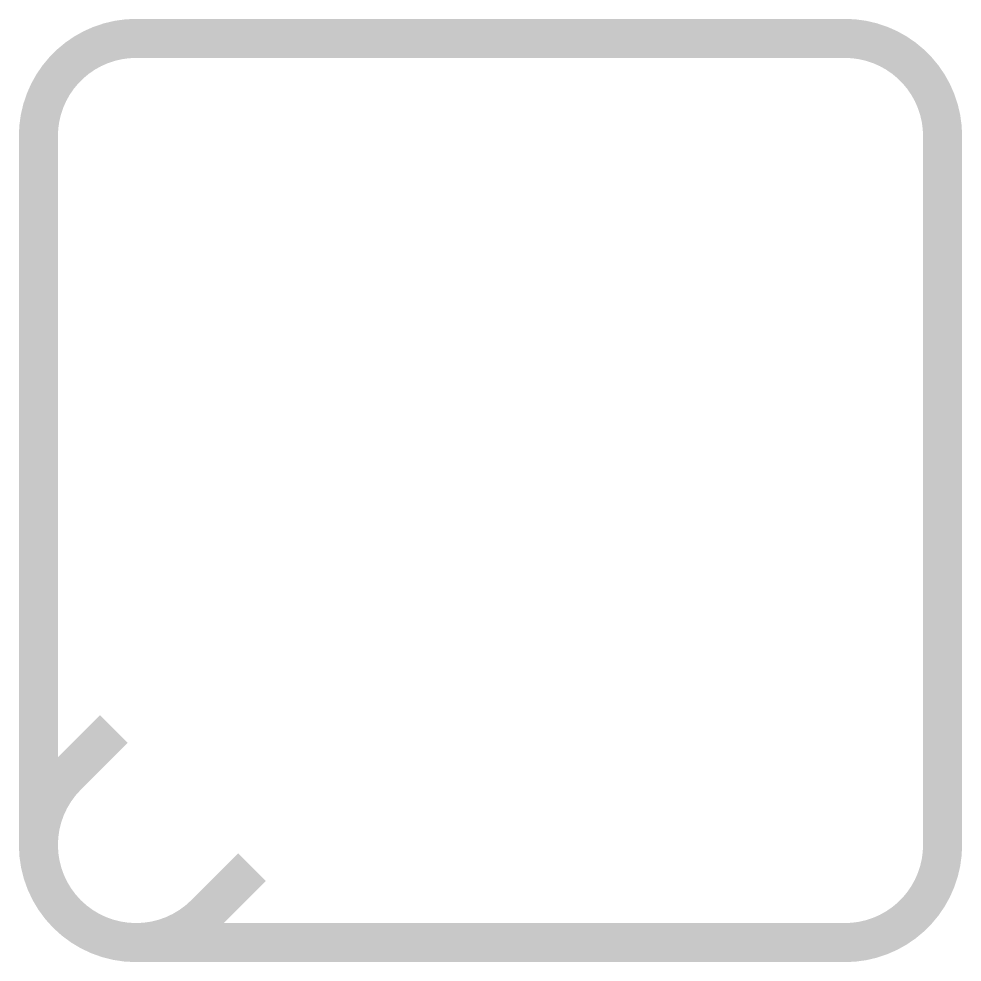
# Paper-space layout 'Layout1' of a CAD drawing. Extents: x 12960 to 13880, y 8556 to 9476.
import ezdxf

# ---------------------------------------------------------------- set-up
doc = ezdxf.new("R2010")
doc.units = 0
doc.header["$LTSCALE"] = 200
doc.layers.add('REBAR', color=2, linetype='CONTINUOUS')

psp = doc.layouts.get("Layout1")

# ---------------------------------------------------------------- linework, layer by layer
at = {"layer": 'REBAR', "color": 0}
psp.add_lwpolyline([(13187.19, 8648.3, 38.1, 38.1, 0), (13141.49, 8602.6, 38.1, 38.1, -0.668178), (12978.88, 8669.96, 38.1, 38.1, 0), (12978.88, 9361.35, 38.1, 38.1, -0.414214), (13074.13, 9456.61, 38.1, 38.1, 0), (13765.53, 9456.61, 38.1, 38.1, -0.414214), (13860.78, 9361.35, 38.1, 38.1, 0), (13860.78, 8669.96, 38.1, 38.1, -0.414214), (13765.53, 8574.71, 38.1, 38.1, 0), (13074.13, 8574.71, 38.1, 38.1, -0.668178), (13006.78, 8737.31, 38.1, 38.1, 0), (13052.48, 8783.01, 0, 0, 0)], format="xyseb", dxfattribs=at)

doc.saveas('drawing.dxf')
